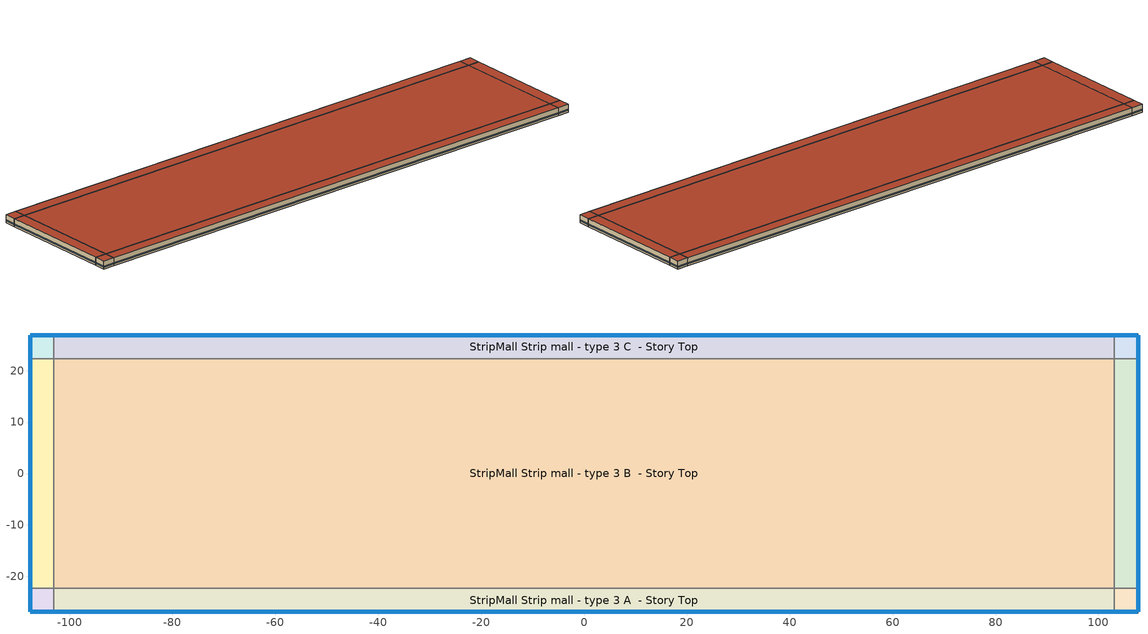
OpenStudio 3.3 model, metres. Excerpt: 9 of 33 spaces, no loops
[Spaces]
StripMall Strip mall - type 3 A end_a - Story Top
 floor adiabatic (Typical Interior Floor): -107.68,-26.92 -107.68,-22.35 -103.11,-22.35 -103.11,-26.92 z6.1
 wall outside: -107.68,-22.35 -107.68,-26.92 -103.11,-26.92 z6.1:9.14
 wall to StripMall Strip mall - type 3 B end_a - Story Top: -103.11,-22.35 -107.68,-22.35 z6.1:9.14
 wall to StripMall Strip mall - type 3 A  - Story Top: -103.11,-26.92 -103.11,-22.35 z6.1:9.14
 window: -107.68,-22.37 -107.68,-26.89 / -107.65,-26.92 -103.13,-26.92 z6.86:7.2
 roof outside: -103.11,-26.92 -103.11,-22.35 -107.68,-22.35 -107.68,-26.92 z9.14
StripMall Strip mall - type 3 B end_a - Story Top
 floor adiabatic (Typical Interior Floor): -107.68,-22.35 -107.68,22.35 -103.11,22.35 -103.11,-22.35 z6.1
 wall outside: -107.68,22.35 -107.68,-22.35 z6.1:9.14
 wall to StripMall Strip mall - type 3 C end_a - Story Top: -103.11,22.35 -107.68,22.35 z6.1:9.14
 wall to StripMall Strip mall - type 3 B  - Story Top: -103.11,-22.35 -103.11,22.35 z6.1:9.14
 window: -107.68,22.32 -107.68,-22.32 z6.86:7.19
 roof outside: -103.11,-22.35 -103.11,22.35 -107.68,22.35 -107.68,-22.35 z9.14
StripMall Strip mall - type 3 C end_a - Story Top
 floor adiabatic (Typical Interior Floor): -107.68,22.35 -107.68,26.92 -103.11,26.92 -103.11,22.35 z6.1
 wall outside: -103.11,26.92 -107.68,26.92 -107.68,22.35 z6.1:9.14
 wall to StripMall Strip mall - type 3 C  - Story Top: -103.11,22.35 -103.11,26.92 z6.1:9.14
 window: -107.68,26.89 -107.68,22.37 / -103.13,26.92 -107.65,26.92 z6.86:7.2
 roof outside: -103.11,22.35 -103.11,26.92 -107.68,26.92 -107.68,22.35 z9.14
StripMall Strip mall - type 3 A  - Story Top
 floor adiabatic (Typical Interior Floor): -103.11,-26.92 -103.11,-22.35 103.11,-22.35 103.11,-26.92 z6.1
 wall outside: -103.11,-26.92 103.11,-26.92 z6.1:9.14
 wall to StripMall Strip mall - type 3 B  - Story Top: 103.11,-22.35 -103.11,-22.35 z6.1:9.14
 wall to StripMall Strip mall - type 3 A end_b - Story Top: 103.11,-26.92 103.11,-22.35 z6.1:9.14
 window: -103.08,-26.92 103.08,-26.92 z6.86:7.19
 roof outside: 103.11,-26.92 103.11,-22.35 -103.11,-22.35 -103.11,-26.92 z9.14
StripMall Strip mall - type 3 B  - Story Top
 floor adiabatic (Typical Interior Floor): -103.11,-22.35 -103.11,22.35 103.11,22.35 103.11,-22.35 z6.1
 wall to StripMall Strip mall - type 3 C  - Story Top: 103.11,22.35 -103.11,22.35 z6.1:9.14
 wall to StripMall Strip mall - type 3 B end_b - Story Top: 103.11,-22.35 103.11,22.35 z6.1:9.14
 roof outside: 103.11,-22.35 103.11,22.35 -103.11,22.35 -103.11,-22.35 z9.14
StripMall Strip mall - type 3 C  - Story Top
 floor adiabatic (Typical Interior Floor): -103.11,22.35 -103.11,26.92 103.11,26.92 103.11,22.35 z6.1
 wall outside: 103.11,26.92 -103.11,26.92 z6.1:9.14
 wall to StripMall Strip mall - type 3 C end_b - Story Top: 103.11,22.35 103.11,26.92 z6.1:9.14
 window: 103.08,26.92 -103.08,26.92 z6.86:7.19
 roof outside: 103.11,22.35 103.11,26.92 -103.11,26.92 -103.11,22.35 z9.14
StripMall Strip mall - type 3 A end_b - Story Top
 floor adiabatic (Typical Interior Floor): 103.11,-26.92 103.11,-22.35 107.68,-22.35 107.68,-26.92 z6.1
 wall outside: 103.11,-26.92 107.68,-26.92 107.68,-22.35 z6.1:9.14
 wall to StripMall Strip mall - type 3 B end_b - Story Top: 107.68,-22.35 103.11,-22.35 z6.1:9.14
 window: 107.68,-26.89 107.68,-22.37 / 103.13,-26.92 107.65,-26.92 z6.86:7.2
 roof outside: 107.68,-26.92 107.68,-22.35 103.11,-22.35 103.11,-26.92 z9.14
StripMall Strip mall - type 3 B end_b - Story Top
 floor adiabatic (Typical Interior Floor): 103.11,-22.35 103.11,22.35 107.68,22.35 107.68,-22.35 z6.1
 wall outside: 107.68,-22.35 107.68,22.35 z6.1:9.14
 wall to StripMall Strip mall - type 3 C end_b - Story Top: 107.68,22.35 103.11,22.35 z6.1:9.14
 window: 107.68,-22.32 107.68,22.32 z6.86:7.19
 roof outside: 107.68,-22.35 107.68,22.35 103.11,22.35 103.11,-22.35 z9.14
StripMall Strip mall - type 3 C end_b - Story Top
 floor adiabatic (Typical Interior Floor): 103.11,22.35 103.11,26.92 107.68,26.92 107.68,22.35 z6.1
 wall outside: 107.68,22.35 107.68,26.92 103.11,26.92 z6.1:9.14
 window: 107.65,26.92 103.13,26.92 / 107.68,22.37 107.68,26.89 z6.86:7.2
 roof outside: 107.68,22.35 107.68,26.92 103.11,26.92 103.11,22.35 z9.14
[Site]
Buffalo Niagara Intl Ap_NY_USA: Latitude {deg}=42.93; Longitude {deg}=-78.73; Time Zone {hr}=-5; Elevation {m}=215; Terrain=City
[Site:WaterMainsTemperature]
Calculation Method=Correlation; Annual Average Outdoor Air Temperature {C}=8.96667; Maximum Difference In Monthly Average Outdoor Air Temperatures {deltaC}=26.2
[SizingPeriod:DesignDay] Barometric Pressure {Pa}=98769; Rain Indicator=No; Snow Indicator=No; Day of Month=21; Daylight Saving Time Indicator=No; Humidity Condition Type=Wetbulb; Dry-Bulb Temperature Range Modifier Type=DefaultMultipliers
Name | Maximum Dry-Bulb Temperature {C} | Daily Dry-Bulb Temperature Range {deltaC} | Wind Speed {m/s} | Wind Direction {deg} | Month | Day Type | Wetbulb or DewPoint at Maximum Dry-Bulb {C} | Solar Model Indicator | ASHRAE Clear Sky Optical Depth for Beam Irradiance | ASHRAE Clear Sky Optical Depth for Diffuse Irradiance | Sky Clearness
Buffalo Niagara Intl Ap Ann Clg .4% Condns DB=>MWB 1 | 30.3 | 9.3 | 5.7 | 240 | 7 | SummerDesignDay | 21.8 | ASHRAETau | 0.462 | 2.001
Buffalo Niagara Intl Ap Ann Clg .4% Condns WB=>MDB 1 | 27.8 | 9.3 | 5.7 | 240 | 7 | SummerDesignDay | 23.8 | ASHRAETau | 0.462 | 2.001
Buffalo Niagara Intl Ap Ann Htg 99.6% Condns DB 1 | -16.3 | 0 | 5.1 | 270 | 1 | WinterDesignDay | -16.3 | ASHRAEClearSky |  |  | 0
[ClimateZones]
Climate Zone Institution Name 1=ASHRAE; Climate Zone Document Name 1=ANSI/ASHRAE Standard 169; Climate Zone Document Year 1=2006; Climate Zone Value 1=6A
[Building]
90.1-2013|RetailStripmall: Default Construction Set=Res 90.1-2013 - StMall - ASHRAE 169-2013-6A; Standards Building Type=StripMall
[Site:GroundTemperature:FCfactorMethod]
January Ground Temperature {C}=7.4; February Ground Temperature {C}=-0; March Ground Temperature {C}=-7.6; April Ground Temperature {C}=-12.6; May Ground Temperature {C}=-7.7; June Ground Temperature {C}=0.3; July Ground Temperature {C}=7; August Ground Temperature {C}=14.2; September Ground Temperature {C}=19.2; October Ground Temperature {C}=20.9; November Ground Temperature {C}=20; December Ground Temperature {C}=15.4
[DefaultConstructionSet]
Res 90.1-2013 - StMall - ASHRAE 169-2013-6A: Default Exterior Surface Constructions=Default Surface Constructions 1; Default Interior Surface Constructions=Default Surface Constructions 2; Default Ground Contact Surface Constructions=Default Surface Constructions 3; Default Exterior SubSurface Constructions=Default Sub Surface Constructions 1; Default Interior SubSurface Constructions=Default Sub Surface Constructions 2; Interior Partition Construction=Typical Interior Partition
[DefaultSurfaceConstructions]
Name | Floor Construction | Wall Construction | Roof Ceiling Construction
Default Surface Constructions 1 | Typical Insulated Exterior Mass Floor R-19.61 | Typical Insulated Steel Framed Exterior Wall R-20.41 | Typical IEAD Roof R-31.25
Default Surface Constructions 2 | Typical Interior Floor | Typical Interior Wall | Typical Interior Ceiling
Default Surface Constructions 3 | Typical Insulated Carpeted 8in Slab Floor | Typical Insulated Basement Mass Wall
[Construction]
Typical Insulated Exterior Mass Floor R-19.61: Typical Insulation R-17.04, 4 in. Normalweight Concrete Floor, Typical Carpet Pad
Typical Insulated Steel Framed Exterior Wall R-20.41: 25mm Stucco, 5/8 in. Gypsum Board, Typical Insulation R-18.23, 5/8 in. Gypsum Board
Typical IEAD Roof R-31.25: Roof Membrane, Typical Insulation R-30.13, Metal Roof Surface
Typical Interior Floor: 100mm Normalweight concrete floor, CP02 CARPET PAD
Typical Interior Wall: G01 13mm gypsum board, G01 13mm gypsum board
Typical Interior Ceiling: CP02 CARPET PAD, 100mm Normalweight concrete floor
Typical Insulated Carpeted 8in Slab Floor: 8 in. Normalweight Concrete Floor, Typical Carpet Pad
Typical Insulated Basement Mass Wall: 8 in. Concrete Block Basement Wall
U 0.48 SHGC 0.40 Dbl Ref-D Clr 6mm/13mm: REF D CLEAR 6MM, AIR 13MM, CLEAR 6MM
Typical Insulated Metal Door R-2.0: F08 Metal surface, Typical Insulation R-1.15
U 0.44 SHGC 0.26 Dbl Ref-B-H Clr 6mm/13mm Air: REF B CLEAR HI 6MM, AIR 13MM, CLEAR 6MM
Typical Overhead Door R-2.0: Typical Insulation R-1.15 1
Window_U_0.50_SHGC_0.40_Skylight_Frame_Width_0.430_in: Glass_2052_LayerAvg, Gap_1_W_0_0038, Glass_2027F_LayerAvg
Typical Interior Window: Clear 3mm
Typical Interior Door; Typical Interior Partition: G05 25mm wood
InteriorFurnishings 1: Std Wood 6inch 1
[Material:NoMass] Roughness=Smooth; Thermal Absorptance=0.9; Solar Absorptance=0.7
Name | Thermal Resistance {m2-K/W} | Visible Absorptance
Typical Insulation R-17.04 | 3.00072 | 0.7
Typical Carpet Pad; CP02 CARPET PAD | 0.21648 | 0.8
Typical Insulation R-18.23 | 3.21036 | 0.7
Typical Insulation R-30.13 | 5.30668 | 0.7
Typical Insulation R-1.15 | 0.202509 | 0.7
Typical Insulation R-1.15 1 | 0.202527 | 0.7
[Material] Thermal Absorptance=0.9
Name | Roughness | Thickness {m} | Conductivity {W/m-K} | Density {kg/m3} | Specific Heat {J/kg-K} | Solar Absorptance | Visible Absorptance
4 in. Normalweight Concrete Floor | MediumRough | 0.1016 | 2.31 | 2322 | 832 | 0.7 | 0.7
25mm Stucco | Smooth | 0.0254 | 0.72 | 1856 | 840 | 0.7 | 0.7
5/8 in. Gypsum Board | MediumSmooth | 0.0159 | 0.16 | 800 | 1090 | 0.7 | 0.7
Roof Membrane | VeryRough | 0.0095 | 0.16 | 1121.29 | 1460 | 0.7 | 0.7
Metal Roof Surface; F08 Metal surface | Smooth | 0.0008 | 45.28 | 7824 | 500 | 0.7 | 0.7
100mm Normalweight concrete floor | MediumRough | 0.1016 | 2.31045 | 2322 | 832.557 | 0.7 | 0.7
G01 13mm gypsum board | Smooth | 0.0127 | 0.160031 | 800.001 | 1090.73 | 0.7 | 0.5
8 in. Normalweight Concrete Floor | MediumRough | 0.2032 | 2.31 | 2322 | 832 | 0.7 | 0.7
8 in. Concrete Block Basement Wall | MediumRough | 0.2032 | 1.326 | 1842 | 912 | 0.7 | 0.7
G05 25mm wood | MediumSmooth | 0.0254 | 0.15 | 608 | 1630 | 0.5 | 0.5
Std Wood 6inch 1 | MediumSmooth | 0.15 | 0.12 | 540 | 1210 | 0.7 | 0.7
[DefaultSubSurfaceConstructions]
Name | Fixed Window Construction | Operable Window Construction | Door Construction | Glass Door Construction | Overhead Door Construction | Skylight Construction | Tubular Daylight Dome Construction | Tubular Daylight Diffuser Construction
Default Sub Surface Constructions 1 | U 0.48 SHGC 0.40 Dbl Ref-D Clr 6mm/13mm | U 0.48 SHGC 0.40 Dbl Ref-D Clr 6mm/13mm | Typical Insulated Metal Door R-2.0 | U 0.44 SHGC 0.26 Dbl Ref-B-H Clr 6mm/13mm Air | Typical Overhead Door R-2.0 | Window_U_0.50_SHGC_0.40_Skylight_Frame_Width_0.430_in | Typical Interior Window | Typical Interior Window
Default Sub Surface Constructions 2 | Typical Interior Window | Typical Interior Window | Typical Interior Door
[WindowMaterial:Glazing] Optical Data Type=SpectralAverage; Infrared Transmittance at Normal Incidence=0; Dirt Correction Factor for Solar and Visible Transmittance=1; Solar Diffusing=No
Name | Thickness {m} | Solar Transmittance at Normal Incidence | Front Side Solar Reflectance at Normal Incidence | Back Side Solar Reflectance at Normal Incidence | Visible Transmittance at Normal Incidence | Front Side Visible Reflectance at Normal Incidence | Back Side Visible Reflectance at Normal Incidence | Front Side Infrared Hemispherical Emissivity | Back Side Infrared Hemispherical Emissivity | Conductivity {W/m-K}
REF D CLEAR 6MM | 0.006 | 0.429 | 0.308 | 0.379 | 0.334 | 0.453 | 0.505 | 0.84 | 0.82 | 0.9
CLEAR 6MM | 0.006 | 0.775 | 0.071 | 0.071 | 0.881 | 0.08 | 0.08 | 0.84 | 0.84 | 0.9
REF B CLEAR HI 6MM | 0.006 | 0.24 | 0.16 | 0.32 | 0.3 | 0.16 | 0.29 | 0.84 | 0.6 | 0.9
Glass_2052_LayerAvg | 0.00837 | 0.507767 | 0.054228 | 0.0544931 | 0.586833 | 0.05805 | 0.058397 | 0.84 | 0.84 | 1
Glass_2027F_LayerAvg | 0.004 | 0.369744 | 0.470069 | 0.340935 | 0.765222 | 0.0546 | 0.073741 | 0.03675 | 0.84 | 1
Clear 3mm | 0.003 | 0.837 | 0.075 | 0.075 | 0.898 | 0.081 | 0.081 | 0.84 | 0.84 | 0.9
[WindowMaterial:Gas] Gas Type=Air
Name | Thickness {m}
AIR 13MM | 0.0127
Gap_1_W_0_0038 | 0.0038
[SpaceType]
StripMall Strip mall - type 3 - 90.1-2013: Default Schedule Set=StripMall Strip mall - type 3 Schedule Set; Design Specification Outdoor Air Object=StripMall Strip mall - type 3 Ventilation; Standards Building Type=StripMall; Standards Space Type=Strip mall - type 3
[BuildingStory]
Story Top: Nominal Z Coordinate {m}=6.096; Nominal Floor to Floor Height {m}=3.048
[Space] Space Type=StripMall Strip mall - type 3 - 90.1-2013; Building Story=Story Top
Name | Thermal Zone
StripMall Strip mall - type 3 A end_a - Story Top | Zone StripMall Strip mall - type 3 A end_a - Story Top
StripMall Strip mall - type 3 B end_a - Story Top | Zone StripMall Strip mall - type 3 B end_a - Story Top
StripMall Strip mall - type 3 C end_a - Story Top | Zone StripMall Strip mall - type 3 C end_a - Story Top
StripMall Strip mall - type 3 A  - Story Top | Zone StripMall Strip mall - type 3 A  - Story Top
StripMall Strip mall - type 3 B  - Story Top | Zone StripMall Strip mall - type 3 B  - Story Top
StripMall Strip mall - type 3 C  - Story Top | Zone StripMall Strip mall - type 3 C  - Story Top
StripMall Strip mall - type 3 A end_b - Story Top | Zone StripMall Strip mall - type 3 A end_b - Story Top
StripMall Strip mall - type 3 B end_b - Story Top | Zone StripMall Strip mall - type 3 B end_b - Story Top
StripMall Strip mall - type 3 C end_b - Story Top | Zone StripMall Strip mall - type 3 C end_b - Story Top
[ThermalZone] Multiplier=1; Use Ideal Air Loads=No
Name | Thermostat
Zone StripMall Strip mall - type 3 A end_a - Story Top | StripMall Strip mall - type 3 - 90.1-2013 Thermostat 3
Zone StripMall Strip mall - type 3 B end_a - Story Top | StripMall Strip mall - type 3 - 90.1-2013 Thermostat 8
Zone StripMall Strip mall - type 3 C end_a - Story Top | StripMall Strip mall - type 3 - 90.1-2013 Thermostat 13
Zone StripMall Strip mall - type 3 A  - Story Top | StripMall Strip mall - type 3 - 90.1-2013 Thermostat 1
Zone StripMall Strip mall - type 3 B  - Story Top | StripMall Strip mall - type 3 - 90.1-2013 Thermostat 6
Zone StripMall Strip mall - type 3 C  - Story Top | StripMall Strip mall - type 3 - 90.1-2013 Thermostat 11
Zone StripMall Strip mall - type 3 A end_b - Story Top | StripMall Strip mall - type 3 - 90.1-2013 Thermostat 4
Zone StripMall Strip mall - type 3 B end_b - Story Top | StripMall Strip mall - type 3 - 90.1-2013 Thermostat 9
Zone StripMall Strip mall - type 3 C end_b - Story Top | StripMall Strip mall - type 3 - 90.1-2013 Thermostat 14
[People:Definition]
StripMall Strip mall - type 3 People Definition: Number of People Calculation Method=People/Area; People per Space Floor Area {person/m2}=0.0861113; Fraction Radiant=0.3; Enable ASHRAE 55 Comfort Warnings=Yes; Mean Radiant Temperature Calculation Type=ZoneAveraged; Thermal Comfort Model Type 1=Fanger
[People]
StripMall Strip mall - type 3 People: People Definition=StripMall Strip mall - type 3 People Definition; Space or SpaceType=StripMall Strip mall - type 3 - 90.1-2013; Work Efficiency Schedule=Work Efficiency Schedule; Clothing Insulation Schedule=Clothing Schedule; Air Velocity Schedule=Air Velocity Schedule; Multiplier=1
[Lights:Definition]
StripMall Strip mall - type 3 Lights Definition: Design Level Calculation Method=Watts/Area; Watts per Space Floor Area {W/m2}=13.5625; Fraction Radiant=0.7; Fraction Visible=0.2; Return Air Fraction=0
[Lights]
StripMall Strip mall - type 3 Lights: Lights Definition=StripMall Strip mall - type 3 Lights Definition; Space or SpaceType=StripMall Strip mall - type 3 - 90.1-2013; Fraction Replaceable=1
[ElectricEquipment:Definition]
StripMall Strip mall - type 3 Elec Equip Definition: Design Level Calculation Method=Watts/Area; Watts per Space Floor Area {W/m2}=4.30556; Fraction Latent=0; Fraction Radiant=0.5; Fraction Lost=0
[ElectricEquipment]
StripMall Strip mall - type 3 Elec Equip: Electric Equipment Definition=StripMall Strip mall - type 3 Elec Equip Definition; Space or SpaceType=StripMall Strip mall - type 3 - 90.1-2013
[DesignSpecification:OutdoorAir]
StripMall Strip mall - type 3 Ventilation: Outdoor Air Method=Sum; Outdoor Air Flow per Floor Area {m3/s-m2}=0.0011811
[DefaultScheduleSet]
StripMall Strip mall - type 3 Schedule Set: Number of People Schedule=RetailStripmall Type3_OCC_SCH; People Activity Level Schedule=HotelSmall Activity_Sch; Lighting Schedule=RetailStripmall Type3_LIGHT_SCH_2013; Electric Equipment Schedule=RetailStripmall Type3_EQUIP_SCH; Infiltration Schedule=RetailStripmall Type3_Infil_SCH
[SpaceInfiltration:DesignFlowRate] Schedule=Always On Discrete; Design Flow Rate Calculation Method=Flow/ExteriorArea; Constant Term Coefficient=0; Temperature Term Coefficient=0; Velocity Term Coefficient=0.224; Velocity Squared Term Coefficient=0
Name | Space or SpaceType | Flow per Exterior Surface Area {m3/s-m2}
StripMall Strip mall - type 3 A  - Story Top Infiltration | StripMall Strip mall - type 3 A  - Story Top | 0.000227829
StripMall Strip mall - type 3 A end_a - Story Top Infiltration | StripMall Strip mall - type 3 A end_a - Story Top | 0.000325471
StripMall Strip mall - type 3 A end_b - Story Top Infiltration | StripMall Strip mall - type 3 A end_b - Story Top | 0.000325471
StripMall Strip mall - type 3 B end_a - Story Top Infiltration | StripMall Strip mall - type 3 B end_a - Story Top | 0.000227829
StripMall Strip mall - type 3 B end_b - Story Top Infiltration | StripMall Strip mall - type 3 B end_b - Story Top | 0.000227829
StripMall Strip mall - type 3 C  - Story Top Infiltration | StripMall Strip mall - type 3 C  - Story Top | 0.000227829
StripMall Strip mall - type 3 C end_a - Story Top Infiltration | StripMall Strip mall - type 3 C end_a - Story Top | 0.000325471
StripMall Strip mall - type 3 C end_b - Story Top Infiltration | StripMall Strip mall - type 3 C end_b - Story Top | 0.000325471
[Exterior:Lights:Definition]
Name | Design Level {W}
Parking Areas and Drives Def (W/ft^2) | 0.1
Building Facades Def (W/ft^2) | 0.15
Main Entries Def (W/ft) | 30
Other Doors Def (W/ft) | 20
[Exterior:Lights] Control Option=AstronomicalClock
Name | Exterior Lights Definition | Schedule | Multiplier
Parking Areas and Drives | Parking Areas and Drives Def (W/ft^2) | Schedule Ruleset 2 | 705282
Building Facades | Building Facades Def (W/ft^2) | Schedule Ruleset 1 | 17663.7
Main Entries | Main Entries Def (W/ft) | Schedule Ruleset 2 | 599.054
Other Doors | Other Doors Def (W/ft) | Schedule Ruleset 2 | 329.48
[ThermostatSetpoint:DualSetpoint] Heating Setpoint Temperature Schedule=RetailStripmall Type3_HTGSETP_SCH_NO_OPTIMUM; Cooling Setpoint Temperature Schedule=RetailStripmall Type3_CLGSETP_SCH_NO_OPTIMUM
StripMall Strip mall - type 3 - 90.1-2013 Thermostat 1; StripMall Strip mall - type 3 - 90.1-2013 Thermostat 3; StripMall Strip mall - type 3 - 90.1-2013 Thermostat 4; StripMall Strip mall - type 3 - 90.1-2013 Thermostat 6; StripMall Strip mall - type 3 - 90.1-2013 Thermostat 8; StripMall Strip mall - type 3 - 90.1-2013 Thermostat 9; StripMall Strip mall - type 3 - 90.1-2013 Thermostat 11; StripMall Strip mall - type 3 - 90.1-2013 Thermostat 13; StripMall Strip mall - type 3 - 90.1-2013 Thermostat 14
[AvailabilityManager:NightCycle] Applicability Schedule=Always On Discrete; Control Type=CycleOnAny; Thermostat Tolerance {deltaC}=1.9999; Cycling Run Time Control Type=Thermostat; Cycling Run Time {s}=1800
Availability Manager Night Cycle 1; Availability Manager Night Cycle 2; Availability Manager Night Cycle 3
[HeatExchanger:AirToAir:SensibleAndLatent] Availability Schedule=Always On Discrete; Nominal Supply Air Flow Rate {m3/s}=autosize; Sensible Effectiveness at 100% Heating Air Flow=0.5; Latent Effectiveness at 100% Heating Air Flow=0.5; Sensible Effectiveness at 75% Heating Air Flow=0.5; Latent Effectiveness at 75% Heating Air Flow=0.5; Sensible Effectiveness at 100% Cooling Air Flow=0.5; Latent Effectiveness at 100% Cooling Air Flow=0.5; Sensible Effectiveness at 75% Cooling Air Flow=0.5; Latent Effectiveness at 75% Cooling Air Flow=0.5; Nominal Electric Power {W}=9875.7; Supply Air Outlet Temperature Control=No; Heat Exchanger Type=Rotary; Frost Control Type=ExhaustOnly; Threshold Temperature {C}=-23.3; Initial Defrost Time Fraction=0.167; Rate of Defrost Time Fraction Increase {1/K}=1.44; Economizer Lockout=Yes
12 Zone VAV ERV; 12 Zone VAV 1 ERV; 9 Zone VAV ERV
[SetpointManager:OutdoorAirPretreat] Minimum Setpoint Temperature {C}=-99; Maximum Setpoint Temperature {C}=99; Minimum Setpoint Humidity Ratio {kgWater/kgDryAir}=1e-05; Maximum Setpoint Humidity Ratio {kgWater/kgDryAir}=1
Setpoint Manager Outdoor Air Pretreat 1; Setpoint Manager Outdoor Air Pretreat 2; Setpoint Manager Outdoor Air Pretreat 3
[EnergyManagementSystem:Sensor] Output Variable or Output Meter Index Key=Environment; Output Variable or Output Meter=Site Outdoor Air Drybulb Temperature
OAT; OAT_1; OAT_2
[EnergyManagementSystem:Actuator] Actuated Component Type=Schedule:Year; Actuated Component Control Type=Schedule Value
Name | Actuated Component
SYS12ZoneVAVHtgSch0; SYS12ZoneVAV1HtgSch1 | RetailStripmall Type2_HTGSETP_SCH_NO_OPTIMUM
SYS12ZoneVAVClgSch0; SYS12ZoneVAV1ClgSch1 | RetailStripmall Type2_CLGSETP_SCH_NO_OPTIMUM
SYS12ZoneVAVHtgSch1 | RetailStripmall Type1_HTGSETP_SCH_NO_OPTIMUM
SYS12ZoneVAVClgSch1 | RetailStripmall Type1_CLGSETP_SCH_NO_OPTIMUM
SYS12ZoneVAV1HtgSch0; SYS9ZoneVAVHtgSch0 | RetailStripmall Type3_HTGSETP_SCH_NO_OPTIMUM
SYS12ZoneVAV1ClgSch0; SYS9ZoneVAVClgSch0 | RetailStripmall Type3_CLGSETP_SCH_NO_OPTIMUM
[EnergyManagementSystem:Program]
SYS12ZoneVAVOptimumStartProg0: IF DaylightSavings==0 && DayOfWeek>1 && Hour==5 && OAT<23.9 && OAT>1.7; SET SYS12ZoneVAVClgSch0 = 29.4; SET SYS12ZoneVAVHtgSch0 = 15.6; ELSEIF DaylightSavings==0 && DayOfWeek==1 && Hour==7 && OAT<23.9 && OAT>1.7; SET SYS12ZoneVAVClgSch0 = 29.4; SET SYS12ZoneVAVHtgSch0 = 15.6; ELSEIF DaylightSavings==1 && DayOfWeek>1 && Hour==4 && OAT<23.9 && OAT>1.7; SET SYS12ZoneVAVClgSch0 = 29.4; SET SYS12ZoneVAVHtgSch0 = 15.6; ELSEIF DaylightSavings==1 && DayOfWeek==1 && Hour==6 && OAT<23.9 && OAT>1.7; SET SYS12ZoneVAVClgSch0 = 29.4; SET SYS12ZoneVAVHtgSch0 = 15.6; ELSE; SET SYS12ZoneVAVClgSch0 = NULL; SET SYS12ZoneVAVHtgSch0 = NULL; ENDIF
SYS12ZoneVAVOptimumStartProg1: IF DaylightSavings==0 && DayOfWeek>1 && Hour==5 && OAT<23.9 && OAT>1.7; SET SYS12ZoneVAVClgSch1 = 29.4; SET SYS12ZoneVAVHtgSch1 = 15.6; ELSEIF DaylightSavings==0 && DayOfWeek==1 && Hour==7 && OAT<23.9 && OAT>1.7; SET SYS12ZoneVAVClgSch1 = 29.4; SET SYS12ZoneVAVHtgSch1 = 15.6; ELSEIF DaylightSavings==1 && DayOfWeek>1 && Hour==4 && OAT<23.9 && OAT>1.7; SET SYS12ZoneVAVClgSch1 = 29.4; SET SYS12ZoneVAVHtgSch1 = 15.6; ELSEIF DaylightSavings==1 && DayOfWeek==1 && Hour==6 && OAT<23.9 && OAT>1.7; SET SYS12ZoneVAVClgSch1 = 29.4; SET SYS12ZoneVAVHtgSch1 = 15.6; ELSE; SET SYS12ZoneVAVClgSch1 = NULL; SET SYS12ZoneVAVHtgSch1 = NULL; ENDIF
SYS12ZoneVAV1OptimumStartProg0: IF DaylightSavings==0 && DayOfWeek>1 && Hour==5 && OAT_1<23.9 && OAT_1>1.7; SET SYS12ZoneVAV1ClgSch0 = 29.4; SET SYS12ZoneVAV1HtgSch0 = 15.6; ELSEIF DaylightSavings==0 && DayOfWeek==1 && Hour==7 && OAT_1<23.9 && OAT_1>1.7; SET SYS12ZoneVAV1ClgSch0 = 29.4; SET SYS12ZoneVAV1HtgSch0 = 15.6; ELSEIF DaylightSavings==1 && DayOfWeek>1 && Hour==4 && OAT_1<23.9 && OAT_1>1.7; SET SYS12ZoneVAV1ClgSch0 = 29.4; SET SYS12ZoneVAV1HtgSch0 = 15.6; ELSEIF DaylightSavings==1 && DayOfWeek==1 && Hour==6 && OAT_1<23.9 && OAT_1>1.7; SET SYS12ZoneVAV1ClgSch0 = 29.4; SET SYS12ZoneVAV1HtgSch0 = 15.6; ELSE; SET SYS12ZoneVAV1ClgSch0 = NULL; SET SYS12ZoneVAV1HtgSch0 = NULL; ENDIF
SYS12ZoneVAV1OptimumStartProg1: IF DaylightSavings==0 && DayOfWeek>1 && Hour==5 && OAT_1<23.9 && OAT_1>1.7; SET SYS12ZoneVAV1ClgSch1 = 29.4; SET SYS12ZoneVAV1HtgSch1 = 15.6; ELSEIF DaylightSavings==0 && DayOfWeek==1 && Hour==7 && OAT_1<23.9 && OAT_1>1.7; SET SYS12ZoneVAV1ClgSch1 = 29.4; SET SYS12ZoneVAV1HtgSch1 = 15.6; ELSEIF DaylightSavings==1 && DayOfWeek>1 && Hour==4 && OAT_1<23.9 && OAT_1>1.7; SET SYS12ZoneVAV1ClgSch1 = 29.4; SET SYS12ZoneVAV1HtgSch1 = 15.6; ELSEIF DaylightSavings==1 && DayOfWeek==1 && Hour==6 && OAT_1<23.9 && OAT_1>1.7; SET SYS12ZoneVAV1ClgSch1 = 29.4; SET SYS12ZoneVAV1HtgSch1 = 15.6; ELSE; SET SYS12ZoneVAV1ClgSch1 = NULL; SET SYS12ZoneVAV1HtgSch1 = NULL; ENDIF
SYS9ZoneVAVOptimumStartProg0: IF DaylightSavings==0 && DayOfWeek>1 && Hour==5 && OAT_2<23.9 && OAT_2>1.7; SET SYS9ZoneVAVClgSch0 = 29.4; SET SYS9ZoneVAVHtgSch0 = 15.6; ELSEIF DaylightSavings==0 && DayOfWeek==1 && Hour==7 && OAT_2<23.9 && OAT_2>1.7; SET SYS9ZoneVAVClgSch0 = 29.4; SET SYS9ZoneVAVHtgSch0 = 15.6; ELSEIF DaylightSavings==1 && DayOfWeek>1 && Hour==4 && OAT_2<23.9 && OAT_2>1.7; SET SYS9ZoneVAVClgSch0 = 29.4; SET SYS9ZoneVAVHtgSch0 = 15.6; ELSEIF DaylightSavings==1 && DayOfWeek==1 && Hour==6 && OAT_2<23.9 && OAT_2>1.7; SET SYS9ZoneVAVClgSch0 = 29.4; SET SYS9ZoneVAVHtgSch0 = 15.6; ELSE; SET SYS9ZoneVAVClgSch0 = NULL; SET SYS9ZoneVAVHtgSch0 = NULL; ENDIF
[EnergyManagementSystem:ProgramCallingManager]
SYS12ZoneVAVOptimumStartCallingManager0: BeginTimestepBeforePredictor; SYS12ZoneVAVOptimumStartProg0
SYS12ZoneVAVOptimumStartCallingManager1: BeginTimestepBeforePredictor; SYS12ZoneVAVOptimumStartProg1
SYS12ZoneVAV1OptimumStartCallingManager0: BeginTimestepBeforePredictor; SYS12ZoneVAV1OptimumStartProg0
SYS12ZoneVAV1OptimumStartCallingManager1: BeginTimestepBeforePredictor; SYS12ZoneVAV1OptimumStartProg1
SYS9ZoneVAVOptimumStartCallingManager0: BeginTimestepBeforePredictor; SYS9ZoneVAVOptimumStartProg0
[InternalMass:Definition]
Internal Mass Definition 2: Construction=InteriorFurnishings 1; Design Level Calculation Method=SurfaceArea/Area; Surface Area per Space Floor Area=2
[InternalMass] Internal Mass Definition=Internal Mass Definition 2; Multiplier=1
Name | Space or SpaceType
StripMall Strip mall - type 3 C end_b - Story Top Mass | StripMall Strip mall - type 3 C end_b - Story Top
StripMall Strip mall - type 3 B end_b - Story Top Mass | StripMall Strip mall - type 3 B end_b - Story Top
StripMall Strip mall - type 3 A end_b - Story Top Mass | StripMall Strip mall - type 3 A end_b - Story Top
StripMall Strip mall - type 3 C  - Story Top Mass | StripMall Strip mall - type 3 C  - Story Top
StripMall Strip mall - type 3 B end_a - Story Top Mass | StripMall Strip mall - type 3 B end_a - Story Top
StripMall Strip mall - type 3 A end_a - Story Top Mass | StripMall Strip mall - type 3 A end_a - Story Top
StripMall Strip mall - type 3 B  - Story Top Mass | StripMall Strip mall - type 3 B  - Story Top
StripMall Strip mall - type 3 C end_a - Story Top Mass | StripMall Strip mall - type 3 C end_a - Story Top
StripMall Strip mall - type 3 A  - Story Top Mass | StripMall Strip mall - type 3 A  - Story Top
[Schedule:Ruleset]
Name | Default Day Schedule | Summer Design Day Schedule | Winter Design Day Schedule
Clothing Schedule | Clothing Schedule Default Winter Clothes
Air Velocity Schedule | Air Velocity Schedule Default
Work Efficiency Schedule | Work Efficiency Schedule Default
HotelSmall Activity_Sch | HotelSmall Activity_Sch Default | HotelSmall Activity_Sch Summer Design Day | HotelSmall Activity_Sch Winter Design Day
RetailStripmall Type3_OCC_SCH | RetailStripmall Type3_OCC_SCH Default | RetailStripmall Type3_OCC_SCH Summer Design Day | RetailStripmall Type3_OCC_SCH Winter Design Day
RetailStripmall Type3_LIGHT_SCH_2013 | RetailStripmall Type3_LIGHT_SCH_2013 Default | RetailStripmall Type3_LIGHT_SCH_2013 Summer Design Day | RetailStripmall Type3_LIGHT_SCH_2013 Winter Design Day
RetailStripmall Type3_EQUIP_SCH | RetailStripmall Type3_EQUIP_SCH Default | RetailStripmall Type3_EQUIP_SCH Summer Design Day | RetailStripmall Type3_EQUIP_SCH Winter Design Day
RetailStripmall Type3_Infil_SCH | RetailStripmall Type3_Infil_SCH Default | RetailStripmall Type3_Infil_SCH Summer Design Day | RetailStripmall Type3_Infil_SCH Winter Design Day
Schedule Ruleset 1 | Schedule Day 29
Schedule Ruleset 2 | Schedule Day 30
RetailStripmall Type1_HTGSETP_SCH_NO_OPTIMUM | RetailStripmall Type1_HTGSETP_SCH_NO_OPTIMUM Default | RetailStripmall Type1_HTGSETP_SCH_NO_OPTIMUM Summer Design Day | RetailStripmall Type1_HTGSETP_SCH_NO_OPTIMUM Winter Design Day
RetailStripmall Type1_CLGSETP_SCH_NO_OPTIMUM | RetailStripmall Type1_CLGSETP_SCH_NO_OPTIMUM Default | RetailStripmall Type1_CLGSETP_SCH_NO_OPTIMUM Summer Design Day | RetailStripmall Type1_CLGSETP_SCH_NO_OPTIMUM Winter Design Day
RetailStripmall Type2_HTGSETP_SCH_NO_OPTIMUM | RetailStripmall Type2_HTGSETP_SCH_NO_OPTIMUM Default | RetailStripmall Type2_HTGSETP_SCH_NO_OPTIMUM Summer Design Day | RetailStripmall Type2_HTGSETP_SCH_NO_OPTIMUM Winter Design Day
RetailStripmall Type2_CLGSETP_SCH_NO_OPTIMUM | RetailStripmall Type2_CLGSETP_SCH_NO_OPTIMUM Default | RetailStripmall Type2_CLGSETP_SCH_NO_OPTIMUM Summer Design Day | RetailStripmall Type2_CLGSETP_SCH_NO_OPTIMUM Winter Design Day
RetailStripmall Type3_HTGSETP_SCH_NO_OPTIMUM | RetailStripmall Type3_HTGSETP_SCH_NO_OPTIMUM Default | RetailStripmall Type3_HTGSETP_SCH_NO_OPTIMUM Summer Design Day | RetailStripmall Type3_HTGSETP_SCH_NO_OPTIMUM Winter Design Day
RetailStripmall Type3_CLGSETP_SCH_NO_OPTIMUM | RetailStripmall Type3_CLGSETP_SCH_NO_OPTIMUM Default | RetailStripmall Type3_CLGSETP_SCH_NO_OPTIMUM Summer Design Day | RetailStripmall Type3_CLGSETP_SCH_NO_OPTIMUM Winter Design Day
[Schedule:Day]
Clothing Schedule Default Winter Clothes; RetailStripmall Type3_OCC_SCH Summer Design Day; RetailStripmall Type3_LIGHT_SCH_2013 Summer Design Day; RetailStripmall Type3_EQUIP_SCH Summer Design Day: 24, 0, 1
Clothing Schedule Summer Clothes: 24, 0, 0.5
Air Velocity Schedule Default: 24, 0, 0.2
Work Efficiency Schedule Default; RetailStripmall Type3_OCC_SCH Winter Design Day; RetailStripmall Type3_LIGHT_SCH_2013 Winter Design Day; RetailStripmall Type3_EQUIP_SCH Winter Design Day: 24, 0, 0
HotelSmall Activity_Sch Default; HotelSmall Activity_Sch Winter Design Day; HotelSmall Activity_Sch Summer Design Day: 24, 0, 132
RetailStripmall Type3_OCC_SCH Default: 10, 0, 0, 12, 0, 0.11, 13, 0, 0.43, 14, 0, 0.46, 15, 0, 0.5, 16, 0, 0.69, 17, 0, 0.34, 18, 0, 0.11, 24, 0, 0
RetailStripmall Type3_OCC_SCH Sat Day: 9, 0, 0, 11, 0, 0.11, 12, 0, 0.58, 13, 0, 0.71, 14, 0, 0.74, 15, 0, 0.77, 16, 0, 0.8, 17, 0, 0.74, 18, 0, 0.54, 19, 0, 0.11, 24, 0, 0
RetailStripmall Type3_OCC_SCH Wkdy Day: 9, 0, 0, 11, 0, 0.11, 12, 0, 0.43, 13, 0, 0.46, 14, 0, 0.71, 15, 0, 0.5, 16, 0, 0.69, 17, 0, 0.54, 18, 0, 0.71, 19, 0, 0.34, 20, 0, 0.26, 21, 0, 0.11, 24, 0, 0
RetailStripmall Type3_LIGHT_SCH_2013 Default: 10, 0, 0.05, 11, 0, 0.5, 17, 0, 0.95, 18, 0, 0.5, 24, 0, 0.05
RetailStripmall Type3_LIGHT_SCH_2013 Sat Day: 9, 0, 0.05, 10, 0, 0.5, 18, 0, 0.95, 19, 0, 0.5, 24, 0, 0.05
RetailStripmall Type3_LIGHT_SCH_2013 Wkdy Day: 9, 0, 0.05, 10, 0, 0.5, 20, 0, 0.95, 21, 0, 0.5, 24, 0, 0.05
RetailStripmall Type3_EQUIP_SCH Default: 10, 0, 0.05, 11, 0, 0.5, 17, 0, 0.9, 18, 0, 0.5, 24, 0, 0.05
RetailStripmall Type3_EQUIP_SCH Sat Day: 9, 0, 0.05, 10, 0, 0.5, 18, 0, 0.9, 19, 0, 0.5, 24, 0, 0.05
RetailStripmall Type3_EQUIP_SCH Wkdy Day: 9, 0, 0.05, 10, 0, 0.5, 20, 0, 0.9, 21, 0, 0.5, 24, 0, 0.05
RetailStripmall Type3_Infil_SCH Default: 9, 0, 1, 18, 0, 0.25, 24, 0, 1
RetailStripmall Type3_Infil_SCH Summer Design Day; RetailStripmall Type3_Infil_SCH SmrDsn|Wkdy Day: 8, 0, 1, 21, 0, 0.25, 24, 0, 1
RetailStripmall Type3_Infil_SCH Winter Design Day; RetailStripmall Type3_Infil_SCH WntrDsn|Sat Day: 8, 0, 1, 19, 0, 0.25, 24, 0, 1
Schedule Day 29: 6, 0, 0, 24, 0, 1
Schedule Day 30: 6, 0, 0.7, 24, 0, 1
RetailStripmall Type1_HTGSETP_SCH_NO_OPTIMUM Default; RetailStripmall Type1_HTGSETP_SCH_NO_OPTIMUM Default|Sat|Fri Day: 8, 0, 15.56, 24, 0, 21.11
RetailStripmall Type1_HTGSETP_SCH_NO_OPTIMUM Mon|Tue|Wed|Thu Day: 1, 0, 21.11, 8, 0, 15.56, 24, 0, 21.11
RetailStripmall Type1_HTGSETP_SCH_NO_OPTIMUM Summer Design Day; RetailStripmall Type2_HTGSETP_SCH_NO_OPTIMUM Summer Design Day; RetailStripmall Type3_HTGSETP_SCH_NO_OPTIMUM Summer Design Day: 24, 0, 15.56
RetailStripmall Type1_HTGSETP_SCH_NO_OPTIMUM Winter Design Day: 1, 0, 21.11, 8, 0, 15.56, 9, 0, 18.33, 24, 0, 21.11
RetailStripmall Type1_CLGSETP_SCH_NO_OPTIMUM Default: 8, 0, 26.67, 24, 0, 23.89
RetailStripmall Type1_CLGSETP_SCH_NO_OPTIMUM Mon|Tue|Wed|Thu Day: 8, 0, 29.44, 24, 0, 23.89
RetailStripmall Type1_CLGSETP_SCH_NO_OPTIMUM Sat|Fri Day: 1, 0, 23.89, 8, 0, 29.44, 24, 0, 23.89
RetailStripmall Type1_CLGSETP_SCH_NO_OPTIMUM Summer Design Day: 8, 0, 29.44, 9, 0, 26.67, 24, 0, 23.89
RetailStripmall Type1_CLGSETP_SCH_NO_OPTIMUM Winter Design Day; RetailStripmall Type2_CLGSETP_SCH_NO_OPTIMUM Winter Design Day; RetailStripmall Type3_CLGSETP_SCH_NO_OPTIMUM Winter Design Day: 24, 0, 29.44
RetailStripmall Type2_HTGSETP_SCH_NO_OPTIMUM Default: 8, 0, 15.56, 18, 0, 21.11, 24, 0, 15.56
RetailStripmall Type2_HTGSETP_SCH_NO_OPTIMUM Sat Day: 7, 0, 15.56, 19, 0, 21.11, 24, 0, 15.56
RetailStripmall Type2_HTGSETP_SCH_NO_OPTIMUM Wkdy Day: 7, 0, 15.56, 21, 0, 21.11, 24, 0, 15.56
RetailStripmall Type2_HTGSETP_SCH_NO_OPTIMUM Winter Design Day: 7, 0, 15.56, 8, 0, 18.33, 21, 0, 21.11, 24, 0, 15.56
RetailStripmall Type2_CLGSETP_SCH_NO_OPTIMUM Default: 8, 0, 29.44, 17, 0, 23.89, 24, 0, 29.44
RetailStripmall Type2_CLGSETP_SCH_NO_OPTIMUM Sat Day: 7, 0, 29.44, 18, 0, 23.89, 24, 0, 29.44
RetailStripmall Type2_CLGSETP_SCH_NO_OPTIMUM Summer Design Day: 7, 0, 29.44, 8, 0, 26.67, 20, 0, 23.89, 24, 0, 29.44
RetailStripmall Type2_CLGSETP_SCH_NO_OPTIMUM Wkdy Day: 7, 0, 29.44, 20, 0, 23.89, 24, 0, 29.44
RetailStripmall Type3_HTGSETP_SCH_NO_OPTIMUM Default: 9, 0, 15.56, 18, 0, 21.11, 24, 0, 15.56
RetailStripmall Type3_HTGSETP_SCH_NO_OPTIMUM Sat Day: 8, 0, 15.56, 19, 0, 21.11, 24, 0, 15.56
RetailStripmall Type3_HTGSETP_SCH_NO_OPTIMUM Wkdy Day: 8, 0, 15.56, 21, 0, 21.11, 24, 0, 15.56
RetailStripmall Type3_HTGSETP_SCH_NO_OPTIMUM Winter Design Day: 8, 0, 15.56, 9, 0, 18.33, 21, 0, 21.11, 24, 0, 15.56
RetailStripmall Type3_CLGSETP_SCH_NO_OPTIMUM Default: 9, 0, 29.44, 17, 0, 23.89, 24, 0, 29.44
RetailStripmall Type3_CLGSETP_SCH_NO_OPTIMUM Sat Day: 8, 0, 29.44, 18, 0, 23.89, 24, 0, 29.44
RetailStripmall Type3_CLGSETP_SCH_NO_OPTIMUM Summer Design Day: 8, 0, 29.44, 9, 0, 26.67, 21, 0, 23.89, 24, 0, 29.44
RetailStripmall Type3_CLGSETP_SCH_NO_OPTIMUM Wkdy Day: 8, 0, 29.44, 21, 0, 23.89, 24, 0, 29.44
[Schedule:Rule] Date Specification Type=DateRange; Start Day=1
Name | Schedule Ruleset | Rule Order | Day Schedule | Start Month | End Month | End Day | Apply Saturday | Apply Monday | Apply Tuesday | Apply Wednesday | Apply Thursday | Apply Friday
Schedule Rule 1 | Clothing Schedule | 0 | Clothing Schedule Summer Clothes | 5 | 9 | 30
Schedule Rule 18 | RetailStripmall Type3_OCC_SCH | 1 | RetailStripmall Type3_OCC_SCH Sat Day | 1 | 12 | 31 | Yes
Schedule Rule 19 | RetailStripmall Type3_OCC_SCH | 0 | RetailStripmall Type3_OCC_SCH Wkdy Day | 1 | 12 | 31 |  | Yes | Yes | Yes | Yes | Yes
Schedule Rule 20 | RetailStripmall Type3_LIGHT_SCH_2013 | 1 | RetailStripmall Type3_LIGHT_SCH_2013 Sat Day | 1 | 12 | 31 | Yes
Schedule Rule 21 | RetailStripmall Type3_LIGHT_SCH_2013 | 0 | RetailStripmall Type3_LIGHT_SCH_2013 Wkdy Day | 1 | 12 | 31 |  | Yes | Yes | Yes | Yes | Yes
Schedule Rule 22 | RetailStripmall Type3_EQUIP_SCH | 1 | RetailStripmall Type3_EQUIP_SCH Sat Day | 1 | 12 | 31 | Yes
Schedule Rule 23 | RetailStripmall Type3_EQUIP_SCH | 0 | RetailStripmall Type3_EQUIP_SCH Wkdy Day | 1 | 12 | 31 |  | Yes | Yes | Yes | Yes | Yes
Schedule Rule 24 | RetailStripmall Type3_Infil_SCH | 1 | RetailStripmall Type3_Infil_SCH SmrDsn|Wkdy Day | 1 | 12 | 31 |  | Yes | Yes | Yes | Yes | Yes
Schedule Rule 25 | RetailStripmall Type3_Infil_SCH | 0 | RetailStripmall Type3_Infil_SCH WntrDsn|Sat Day | 1 | 12 | 31 | Yes
Schedule Rule 32 | RetailStripmall Type1_HTGSETP_SCH_NO_OPTIMUM | 1 | RetailStripmall Type1_HTGSETP_SCH_NO_OPTIMUM Default|Sat|Fri Day | 1 | 12 | 31 | Yes |  |  |  |  | Yes
Schedule Rule 33 | RetailStripmall Type1_HTGSETP_SCH_NO_OPTIMUM | 0 | RetailStripmall Type1_HTGSETP_SCH_NO_OPTIMUM Mon|Tue|Wed|Thu Day | 1 | 12 | 31 |  | Yes | Yes | Yes | Yes
Schedule Rule 34 | RetailStripmall Type1_CLGSETP_SCH_NO_OPTIMUM | 1 | RetailStripmall Type1_CLGSETP_SCH_NO_OPTIMUM Mon|Tue|Wed|Thu Day | 1 | 12 | 31 |  | Yes | Yes | Yes | Yes
Schedule Rule 35 | RetailStripmall Type1_CLGSETP_SCH_NO_OPTIMUM | 0 | RetailStripmall Type1_CLGSETP_SCH_NO_OPTIMUM Sat|Fri Day | 1 | 12 | 31 | Yes |  |  |  |  | Yes
Schedule Rule 36 | RetailStripmall Type2_HTGSETP_SCH_NO_OPTIMUM | 1 | RetailStripmall Type2_HTGSETP_SCH_NO_OPTIMUM Sat Day | 1 | 12 | 31 | Yes
Schedule Rule 37 | RetailStripmall Type2_HTGSETP_SCH_NO_OPTIMUM | 0 | RetailStripmall Type2_HTGSETP_SCH_NO_OPTIMUM Wkdy Day | 1 | 12 | 31 |  | Yes | Yes | Yes | Yes | Yes
Schedule Rule 38 | RetailStripmall Type2_CLGSETP_SCH_NO_OPTIMUM | 1 | RetailStripmall Type2_CLGSETP_SCH_NO_OPTIMUM Sat Day | 1 | 12 | 31 | Yes
Schedule Rule 39 | RetailStripmall Type2_CLGSETP_SCH_NO_OPTIMUM | 0 | RetailStripmall Type2_CLGSETP_SCH_NO_OPTIMUM Wkdy Day | 1 | 12 | 31 |  | Yes | Yes | Yes | Yes | Yes
Schedule Rule 40 | RetailStripmall Type3_HTGSETP_SCH_NO_OPTIMUM | 1 | RetailStripmall Type3_HTGSETP_SCH_NO_OPTIMUM Sat Day | 1 | 12 | 31 | Yes
Schedule Rule 41 | RetailStripmall Type3_HTGSETP_SCH_NO_OPTIMUM | 0 | RetailStripmall Type3_HTGSETP_SCH_NO_OPTIMUM Wkdy Day | 1 | 12 | 31 |  | Yes | Yes | Yes | Yes | Yes
Schedule Rule 42 | RetailStripmall Type3_CLGSETP_SCH_NO_OPTIMUM | 1 | RetailStripmall Type3_CLGSETP_SCH_NO_OPTIMUM Sat Day | 1 | 12 | 31 | Yes
Schedule Rule 43 | RetailStripmall Type3_CLGSETP_SCH_NO_OPTIMUM | 0 | RetailStripmall Type3_CLGSETP_SCH_NO_OPTIMUM Wkdy Day | 1 | 12 | 31 |  | Yes | Yes | Yes | Yes | Yes
[Schedule:Constant]
Always On Discrete: Value=1
